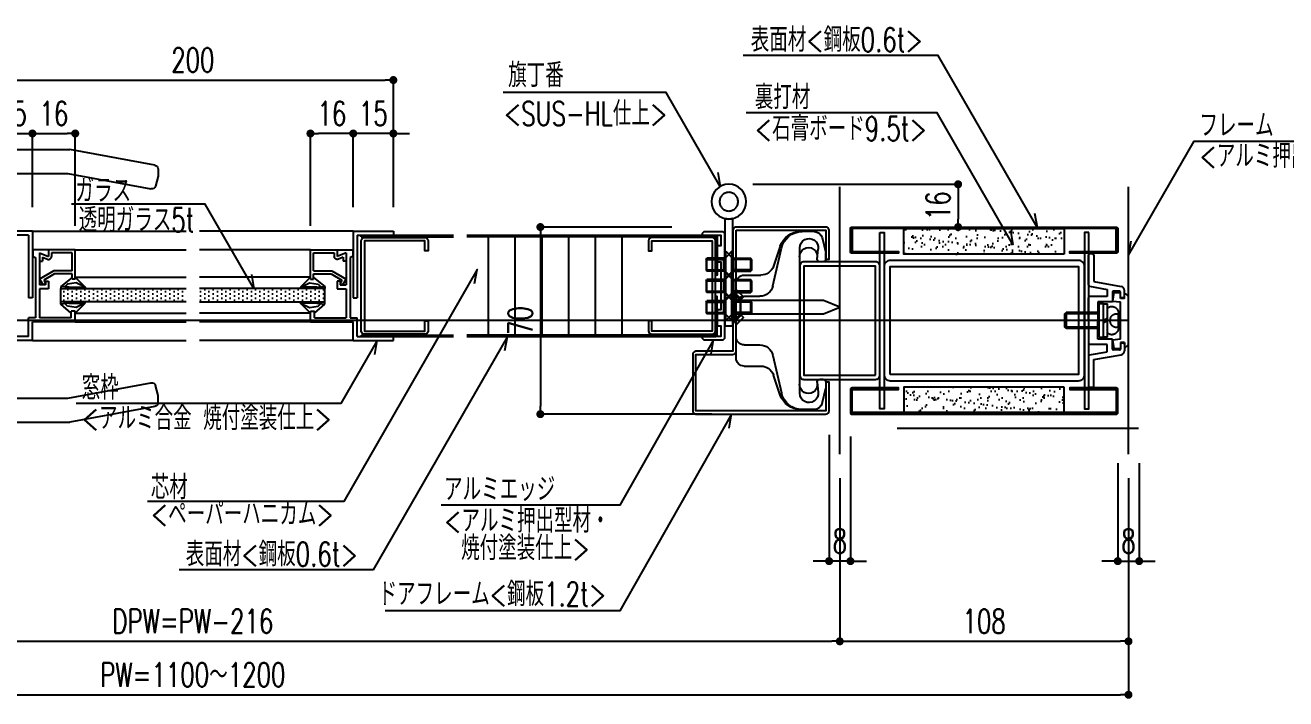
# Model space of a CAD drawing. Extents: x 21 to 47673, y 9 to 26406.
# Drawn here: x 2351.6 to 2823.1, y 17808.9 to 18060.9 of the extents above; entities that cross this region are included whole.
import ezdxf

# ---------------------------------------------------------------- set-up
doc = ezdxf.new("R2010")
doc.units = 0
doc.header["$LTSCALE"] = 10
doc.header["$PDMODE"] = 35
doc.header["$PDSIZE"] = 5
doc.linetypes.add('HIDDEN', pattern=[9.525, 6.35, -3.175])
for name, color, linetype in [('_基準', 1, 'Continuous'), ('_文字', 3, 'Continuous'), ('_製品', 4, 'Continuous'), ('_製品寸法', 9, 'Continuous')]:
    doc.layers.add(name, color=color, linetype=linetype)
doc.styles.add('OKAMURA', font='simplex8.shx', dxfattribs={"width": 0.7, "bigfont": 'BIGFONT.shx'})
doc.dimstyles.new('OKAMURA-003', dxfattribs={"dimscale": 3, "dimtxt": 3, "dimasz": 1, "dimexe": 0, "dimexo": 3, "dimgap": 1, "dimtad": 1, "dimdec": 3, "dimdsep": 46, "dimtxsty": 'OKAMURA', "dimblk1": 'DOT', "dimblk2": 'DOT', "dimsah": 1, "dimcen": 0, "dimclrd": 9, "dimclre": 9, "dimclrt": 3, "dimadec": 0, "dimazin": 0, "dimtfac": 1, "dimtdec": 3, "dimtix": 1, "dimtmove": 2, "dimatfit": 3, "dimldrblk": 'NONE', "dimfxl": 0, "dimtolj": 1, "dimarcsym": 0})
pattern_1 = [(37.5, (-4388.2946, -2583.4344), (-0.160003, 4.8941324), [0, -3.8608, 0, -4.318, 0, -4.1275]), (7.5, (-4388.2946, -2583.4344), (4.495233, 7.168251), [0, -2.0828, 0, -3.4798, 0, -1.3335]), (327.5, (-4391.419, -2583.4344), (7.9099237, 0.014372), [0, -1.27, 0, -4.572, 0, -5.969]), (317.5, (-4391.419, -2583.4344), (7.6355645, 2.229293), [0, -0.635, 0, -2.9972, 0, -3.429])]

# ---------------------------------------------------------------- blocks, each defined once
blk = doc.blocks.new('P15BASE_TAYNAM_TV')
at = {"layer": '_基準'}
for p, q in [((64, -55), (64, 55)), ((56, 36.6), (72, 36.6)), ((56, -36.6), (72, -36.6))]:
    blk.add_line(p, q, dxfattribs=at)
at = {"layer": '_製品'}
for p, q in [((48.49, 46.89), (64, 51)), ((64, 51), (152, 51)), ((183.77, 45.13), (152, 51)), ((47, 44.96), (47, 29.6)), ((185, 43.66), (185, 41)), ((97.43, 30.01), (100.57, 40.59)), ((102.48, 42), (151.18, 42)), ((151.18, 42), (182.3, 36.25)), ((185, 41), (184.02, 37.34)), ((48, 28.6), (95.52, 28.6)), ((52, 27.5), (52, 28.5)), ((76, 28.5), (52, 28.5)), ((55, 28.6), (55, 28.5)), ((73, 28.6), (73, 28.5)), ((76, 27.5), (76, 28.5)), ((40, 19), (40, 27)), ((40, 27), (88, 27)), ((76, 27.5), (52, 27.5)), ((52.5, 27.3), (52.5, 27.5)), ((52.5, 27), (52.5, 27.3)), ((75.5, 27.3), (52.5, 27.3)), ((75.5, 27.3), (75.5, 27.5)), ((75.5, 27), (75.5, 27.3)), ((88, 19), (88, 27)), ((40, 19), (88, 19)), ((40, -19), (40, -27)), ((40, -19), (88, -19)), ((88, -19), (88, -27)), ((40, -27), (88, -27)), ((52, -27.5), (52, -28.5)), ((76, -27.5), (52, -27.5)), ((52.5, -27), (52.5, -27.3)), ((75.5, -27.3), (52.5, -27.3)), ((52.5, -27.3), (52.5, -27.5)), ((75.5, -27), (75.5, -27.3)), ((75.5, -27.3), (75.5, -27.5)), ((76, -27.5), (76, -28.5)), ((47, -44.96), (47, -29.6)), ((48, -28.6), (95.52, -28.6)), ((76, -28.5), (52, -28.5)), ((55, -28.6), (55, -28.5)), ((73, -28.6), (73, -28.5)), ((97.43, -30.01), (100.57, -40.59)), ((151.18, -42), (182.3, -36.25)), ((185, -41), (184.02, -37.34)), ((102.48, -42), (151.18, -42)), ((185, -43.66), (185, -41)), ((48.49, -46.89), (64, -51)), ((183.77, -45.13), (152, -51)), ((64, -51), (152, -51))]:
    blk.add_line(p, q, dxfattribs=at)
for centre, radius in [((64, 36.6), 3), ((64, 36.6), 2.55), ((64, -36.6), 3), ((64, -36.6), 2.55)]:
    blk.add_circle(centre, radius, dxfattribs=at)
for centre, radius, start, end in [((49, 44.96), 2, 104.8265, 180), ((183.5, 43.66), 1.5, 0, 79.5352), ((102.48, 40), 2, 90, 162.8973), ((182.57, 37.73), 1.5, 259.5352, 345), ((48, 29.6), 1, 180, 270), ((95.52, 30.6), 2, 270, 342.8973), ((48, -29.6), 1, 90, 180), ((95.52, -30.6), 2, 17.1027, 90), ((182.57, -37.73), 1.5, 15, 100.4648), ((102.48, -40), 2, 197.1027, 270), ((49, -44.96), 2, 180, 255.1735), ((183.5, -43.66), 1.5, 280.4648, 0)]:
    blk.add_arc(centre, radius, start, end, dxfattribs=at)
blk = doc.blocks.new('_DOT')
at = {"color": 0, "linetype": 'ByBlock'}
blk.add_line((-0.5, 0), (-1, 0), dxfattribs=at)
at = {"color": 0, "linetype": 'ByBlock', "const_width": 0.5}
blk.add_lwpolyline([(-0.25, 0, 1), (0.25, 0, 1)], format="xyb", close=True, dxfattribs=at)
blk = doc.blocks.new('*D2237')
at = {"layer": '_製品寸法', "color": 9, "lineweight": -2, "transparency": 16777216}
for p, q in [((-700, -59), (-700, -140)), ((0, -59), (0, -140)), ((-697, -140), (-3, -140))]:
    blk.add_line(p, q, dxfattribs=at)
at = {"layer": 'Defpoints', "color": 0, "transparency": 16777216}
for p in [(-700, -50), (0, -50), (0, -140)]:
    blk.add_point(p, dxfattribs=at)
at = {"layer": '_製品寸法', "color": 9, "lineweight": -2, "transparency": 16777216, "xscale": 3, "yscale": 3, "zscale": 3, "rotation": 180}
blk.add_blockref('_DOT', (-700, -140), dxfattribs=at)
at = {"layer": '_製品寸法', "color": 9, "lineweight": -2, "transparency": 16777216, "xscale": 3, "yscale": 3, "zscale": 3}
blk.add_blockref('_DOT', (0, -140), dxfattribs=at)
at = {"layer": '_製品寸法', "color": 3, "transparency": 16777216, "insert": (-350, -132.5), "char_height": 9, "attachment_point": 5, "style": 'OKAMURA'}
blk.add_mtext('\\A1;PW=1100～1200', dxfattribs=at)
blk = doc.blocks.new('_None')
blk = doc.blocks.new('*D2239')
at = {"layer": '_製品寸法', "color": 9, "lineweight": -2, "transparency": 16777216}
for p, q in [((-592, -59), (-592, -120)), ((-108, -59), (-108, -120)), ((-589, -120), (-111, -120))]:
    blk.add_line(p, q, dxfattribs=at)
at = {"layer": 'Defpoints', "color": 0, "transparency": 16777216}
for p in [(-592, -50), (-108, -50), (-108, -120)]:
    blk.add_point(p, dxfattribs=at)
at = {"layer": '_製品寸法', "color": 9, "lineweight": -2, "transparency": 16777216, "xscale": 3, "yscale": 3, "zscale": 3, "rotation": 180}
blk.add_blockref('_DOT', (-592, -120), dxfattribs=at)
at = {"layer": '_製品寸法', "color": 9, "lineweight": -2, "transparency": 16777216, "xscale": 3, "yscale": 3, "zscale": 3}
blk.add_blockref('_DOT', (-108, -120), dxfattribs=at)
at = {"layer": '_製品寸法', "color": 3, "transparency": 16777216, "insert": (-350, -112.5), "char_height": 9, "attachment_point": 5, "style": 'OKAMURA'}
blk.add_mtext('\\A1;DPW=PW-216', dxfattribs=at)
blk = doc.blocks.new('*D2240')
at = {"layer": '_製品寸法', "color": 9, "lineweight": -2, "transparency": 16777216}
for p, q in [((-108, -59), (-108, -120)), ((0, -59), (0, -120)), ((-105, -120), (-3, -120))]:
    blk.add_line(p, q, dxfattribs=at)
at = {"layer": 'Defpoints', "color": 0, "transparency": 16777216}
for p in [(-108, -50), (0, -50), (0, -120)]:
    blk.add_point(p, dxfattribs=at)
at = {"layer": '_製品寸法', "color": 9, "lineweight": -2, "transparency": 16777216, "xscale": 3, "yscale": 3, "zscale": 3, "rotation": 180}
blk.add_blockref('_DOT', (-108, -120), dxfattribs=at)
at = {"layer": '_製品寸法', "color": 9, "lineweight": -2, "transparency": 16777216, "xscale": 3, "yscale": 3, "zscale": 3}
blk.add_blockref('_DOT', (0, -120), dxfattribs=at)
at = {"layer": '_製品寸法', "color": 3, "transparency": 16777216, "insert": (-54, -112.5), "char_height": 9, "attachment_point": 5, "style": 'OKAMURA'}
blk.add_mtext('\\A1;108', dxfattribs=at)
blk = doc.blocks.new('*D2242')
at = {"layer": '_製品寸法', "color": 9, "lineweight": -2, "transparency": 16777216}
for p, q in [((-112, -42.8), (-112, -90)), ((-104, -43.4), (-104, -90)), ((-115, -90), (-118, -90)), ((-104, -90), (-112, -90)), ((-101, -90), (-98, -90))]:
    blk.add_line(p, q, dxfattribs=at)
at = {"layer": 'Defpoints', "color": 0, "transparency": 16777216}
for p in [(-112, -33.8), (-104, -34.4), (-112, -90)]:
    blk.add_point(p, dxfattribs=at)
at = {"layer": '_製品寸法', "color": 9, "lineweight": -2, "transparency": 16777216, "xscale": 3, "yscale": 3, "zscale": 3}
blk.add_blockref('_DOT', (-112, -90), dxfattribs=at)
at = {"layer": '_製品寸法', "color": 9, "lineweight": -2, "transparency": 16777216, "xscale": 3, "yscale": 3, "zscale": 3, "rotation": 180}
blk.add_blockref('_DOT', (-104, -90), dxfattribs=at)
at = {"layer": '_製品寸法', "color": 3, "transparency": 16777216, "insert": (-108, -82.5), "char_height": 9, "attachment_point": 5, "style": 'OKAMURA'}
blk.add_mtext('\\A1;8', dxfattribs=at)
blk = doc.blocks.new('*D2243')
at = {"layer": '_製品寸法', "color": 9, "lineweight": -2, "transparency": 16777216}
for p, q in [((-140.5, 51), (-63.73, 51)), ((-63.73, 48), (-63.73, 38)), ((-94.4, 35), (-63.73, 35))]:
    blk.add_line(p, q, dxfattribs=at)
at = {"layer": 'Defpoints', "color": 0, "transparency": 16777216}
for p in [(-149.5, 51), (-103.4, 35), (-63.73, 35)]:
    blk.add_point(p, dxfattribs=at)
at = {"layer": '_製品寸法', "color": 9, "lineweight": -2, "transparency": 16777216, "xscale": 3, "yscale": 3, "zscale": 3}
for p, rotation in [((-63.73, 51), 90), ((-63.73, 35), 270)]:
    blk.add_blockref('_DOT', p, dxfattribs=dict(at, rotation=rotation))
at = {"layer": '_製品寸法', "color": 3, "transparency": 16777216, "insert": (-71.23, 43), "char_height": 9, "attachment_point": 5, "rotation": 90, "style": 'OKAMURA'}
blk.add_mtext('\\A1;16', dxfattribs=at)
blk = doc.blocks.new('*D2244')
at = {"layer": '_製品寸法', "color": 9, "lineweight": -2, "transparency": 16777216}
for p, q in [((-170.8, 35), (-220, 35)), ((-220, 32), (-220, -32)), ((-155.8, -35), (-220, -35))]:
    blk.add_line(p, q, dxfattribs=at)
at = {"layer": 'Defpoints', "color": 0, "transparency": 16777216}
for p in [(-161.8, 35), (-220, -35), (-146.8, -35)]:
    blk.add_point(p, dxfattribs=at)
at = {"layer": '_製品寸法', "color": 9, "lineweight": -2, "transparency": 16777216, "xscale": 3, "yscale": 3, "zscale": 3}
for p, rotation in [((-220, 35), 90), ((-220, -35), 270)]:
    blk.add_blockref('_DOT', p, dxfattribs=dict(at, rotation=rotation))
at = {"layer": '_製品寸法', "color": 3, "transparency": 16777216, "insert": (-227.5, 0), "char_height": 9, "attachment_point": 5, "rotation": 90, "style": 'OKAMURA'}
blk.add_mtext('\\A1;70', dxfattribs=at)
blk = doc.blocks.new('AUDIT_I_130227104929-0')
for p, q in [((0, 4), (0, -4)), ((0, 4), (0.3, 4)), ((0.3, 4), (0.3, -4)), ((0.3, 4), (2.3, 2)), ((2.72, 2), (2.72, -1.88)), ((8, 1.62), (2.72, 1.62)), ((2.79, 2), (7.78, 2)), ((8, 1.62), (7.78, 2)), ((7.78, 2), (7.78, -1.88)), ((8, -1.5), (8, 1.62)), ((0.3, -4), (2.3, -1.88)), ((8, -1.5), (2.72, -1.5)), ((2.79, -1.88), (7.78, -1.88)), ((8, -1.5), (7.78, -1.88)), ((0, -4), (0.3, -4))]:
    blk.add_line(p, q)
for centre, radius, start, end in [((2.51, 2.21), 0.3, 225, 315), ((2.76, 2.09), 0.101, 249.8874, 290.1126), ((2.51, -2.09), 0.3, 45, 135), ((2.76, -1.97), 0.101, 69.8874, 110.1126)]:
    blk.add_arc(centre, radius, start, end)
blk = doc.blocks.new('A$C04476BE7')
for p, q in [((-1.5, -15), (-1.5, 0)), ((-1.5, 0), (0, 0)), ((0, -13.5), (0, 0)), ((38, -13.5), (38, 0)), ((39.5, 0), (38, 0)), ((39.5, -15), (39.5, 0)), ((0, -13.5), (7, -13.5)), ((7, -16.2), (7, -13.5)), ((38, -13.5), (14.5, -13.5)), ((14.5, -15), (14.5, -13.5)), ((-1.5, -15), (5.5, -15)), ((5.5, -31), (5.5, -15)), ((29.58, -16.2), (7, -16.2)), ((17.84, -17.7), (7, -17.7)), ((7, -29.5), (7, -17.7)), ((39.5, -15), (14.5, -15)), ((17.84, -21), (17.84, -17.7)), ((31.4, -17.7), (19.34, -17.7)), ((21.5, -17.7), (19.34, -18.97)), ((19.34, -19.91), (19.34, -17.7)), ((24.6, -22.98), (21.5, -17.7)), ((28.21, -17.7), (28.21, -18.8)), ((29.74, -18.8), (28.21, -18.8)), ((29.74, -18.8), (28.99, -20.57)), ((30, -15.2), (29.58, -16.2)), ((32.5, -15.2), (30, -15.2)), ((31.4, -17.7), (30, -21)), ((32.5, -31), (32.5, -15.2)), ((20.71, -21), (17.84, -21)), ((19.9, -19.91), (19.34, -18.97)), ((20.71, -19.91), (19.34, -19.91)), ((21.11, -19.21), (19.9, -19.91)), ((20.71, -19.91), (20.71, -21)), ((23.5, -23.28), (21.11, -19.21)), ((23.5, -29.9), (23.5, -23.28)), ((24.6, -29.9), (24.6, -22.98)), ((32.5, -21), (30, -21)), ((31.4, -22.1), (30, -22.1)), ((31.4, -29.9), (31.4, -22.1)), ((8.83, -29.5), (12.19, -25.59)), ((10.86, -31.4), (11.36, -28.12)), ((11.36, -28.12), (12.35, -27.13)), ((12.5, -28.66), (12.19, -25.59)), ((18.5, -28.66), (18.81, -25.59)), ((19.64, -28.12), (18.65, -27.13)), ((22.17, -29.9), (18.81, -25.59)), ((20.14, -31.4), (19.64, -28.12)), ((5.5, -31), (9.5, -31)), ((7, -29.5), (9.5, -29.5)), ((8.79, -31), (12.5, -34.77)), ((9.5, -31), (9.5, -29.5)), ((12.5, -34.77), (10.86, -31.4)), ((22.21, -31), (18.5, -34.77)), ((18.5, -34.77), (20.14, -31.4)), ((21.5, -29.9), (23.5, -29.9)), ((21.5, -31), (21.5, -29.9)), ((21.5, -31), (32.5, -31)), ((24.6, -29.9), (31.4, -29.9))]:
    blk.add_line(p, q)
blk.add_arc((30, -21), 1.1, 157.0113, 270)
blk = doc.blocks.new('A$C72ED3FC6')
at = {"layer": '_製品'}
for p, q in [((12.8, 12.5), (14.4, 12.5)), ((12.8, 12.5), (12.8, 0)), ((14.4, 12.5), (14.4, 0)), ((16, 12.5), (14.4, 12.5)), ((16, 12.5), (16, 0)), ((0.5, 9.25), (0, 8.75)), ((12.8, 8.75), (0, 8.75)), ((0, 8.75), (0, 3.75)), ((12.8, 9.25), (0.5, 9.25)), ((0.5, 3.25), (0.5, 9.25)), ((14.4, 7.17), (16, 6.25)), ((14.4, 6.25), (16, 5.33)), ((12.8, 3.75), (0, 3.75)), ((0, 3.75), (0.5, 3.25)), ((12.8, 3.25), (0.5, 3.25)), ((14.4, 0), (12.8, 0)), ((14.4, 0), (16, 0))]:
    blk.add_line(p, q, dxfattribs=at)
at = {"layer": '_製品', "linetype": 'HIDDEN', "ltscale": 0.5}
blk.add_line((20, 3.75), (20, 8.75), dxfattribs=at)
for centre, radius, start, end in [((17.54, 9.05), 2.48, 353.0727, 128.2119), ((19.36, 6.46), 2.37, 74.4113, 185.2), ((19.36, 6.04), 2.37, 174.8002, 285.5887), ((17.54, 3.45), 2.48, 231.7881, 6.9274)]:
    blk.add_arc(centre, radius, start, end, dxfattribs=at)
blk = doc.blocks.new('A$C46606B5D')
at = {"layer": '_製品'}
for p, q in [((0, 17.8), (0.5, 21)), ((0.5, 21), (3, 21)), ((3, 18.75), (3, 21)), ((4.5, 18.75), (4.5, 20.5)), ((4.5, 20.5), (5, 20.5)), ((6, 19.5), (5, 20.5)), ((6, 19.5), (6, 1.5)), ((3, 17.5), (0, 17.8)), ((4.5, 18.75), (3, 18.75)), ((3, 17.5), (3, 3.5)), ((0, 3.2), (3, 3.5)), ((0.5, 0), (0, 3.2)), ((0.5, 0), (3, 0)), ((3, 2.25), (3, 0)), ((4.5, 2.25), (3, 2.25)), ((4.5, 2.25), (4.5, 0.5)), ((4.5, 0.5), (5, 0.5)), ((6, 1.5), (5, 0.5))]:
    blk.add_line(p, q, dxfattribs=at)
blk = doc.blocks.new('A$C79397D4C')
at = {"layer": '_製品'}
for p, q in [((23, 99), (23, 79.15)), ((24, 100), (26, 100)), ((27, 76.64), (27, 99)), ((23, 79.15), (2.48, 75.53)), ((26.17, 75.65), (13, 73.33)), ((0, 67.6), (0, 72.58)), ((0.6, 67), (2.4, 67)), ((3, 67.6), (3, 71.4)), ((3.6, 72), (8.4, 72)), ((9, 71.4), (9, 64)), ((13, 73.33), (13, 68)), ((13, 68), (26, 68)), ((27, 50.6), (27, 67)), ((9, 64), (20, 64)), ((20, 64), (20, 50.6)), ((20, 50.6), (20.6, 50)), ((20, 50.6), (20.6, 50)), ((20, 49.4), (20.6, 50)), ((20, 49.4), (20.6, 50)), ((20, 36), (20, 49.4)), ((27, 50.6), (26.4, 50)), ((27, 50.6), (26.4, 50)), ((27, 49.4), (26.4, 50)), ((27, 49.4), (26.4, 50)), ((27, 49.4), (27, 33)), ((0, 32.4), (0, 27.42)), ((0.6, 33), (2.4, 33)), ((3, 32.4), (3, 28.6)), ((9, 36), (20, 36)), ((9, 28.6), (9, 36)), ((13, 26.67), (13, 32)), ((13, 32), (26, 32)), ((23, 20.85), (2.48, 24.47)), ((3.6, 28), (8.4, 28)), ((26.17, 24.35), (13, 26.67)), ((23, 1), (23, 20.85)), ((27, 23.36), (27, 1)), ((24, 0), (26, 0))]:
    blk.add_line(p, q, dxfattribs=at)
for centre, radius, start, end in [((24, 99), 1, 90, 180), ((26, 99), 1, 0, 90), ((3, 72.58), 3, 100, 180), ((26, 76.64), 1, 280, 0), ((0.6, 67.6), 0.6, 180, 270), ((2.4, 67.6), 0.6, 270, 360), ((3.6, 71.4), 0.6, 90, 180), ((8.4, 71.4), 0.6, 0, 90), ((26, 67), 1, 0, 90), ((0.6, 32.4), 0.6, 90, 180), ((2.4, 32.4), 0.6, 0, 90), ((3.6, 28.6), 0.6, 180, 270), ((8.4, 28.6), 0.6, 270, 0), ((26, 33), 1, 270, 0), ((3, 27.42), 3, 180, 260), ((26, 23.36), 1, 0, 80), ((24, 1), 1, 180, 270), ((26, 1), 1, 270, 0)]:
    blk.add_arc(centre, radius, start, end, dxfattribs=at)
blk = doc.blocks.new('P15CEUG枠')
at = {"layer": '_製品', "xscale": -0.5, "yscale": 0.5, "zscale": 0.5}
blk.add_blockref('A$C79397D4C', (-1.5, -25), dxfattribs=at)
at = {"layer": '_製品'}
for name, p in [('A$C46606B5D', (-6, -10.5)), ('A$C72ED3FC6', (-23.8, -6.25))]:
    blk.add_blockref(name, p, dxfattribs=at)
blk = doc.blocks.new('P15SE_TV2')
at = {"layer": '_製品'}
h = blk.add_hatch(dxfattribs=at)
h.set_pattern_fill('AR-SAND', color=256, scale=0.1, style=0)
h.set_pattern_definition(pattern_1)
h.paths.add_polyline_path([(676, 24.9), (616, 24.9), (616, 34.4), (676, 34.4)])
h = blk.add_hatch(dxfattribs=at)
h.set_pattern_fill('DOTS', color=256, angle=90, style=0)
h.set_pattern_definition([(90, (-1440.852, -38.369), (1.5875, 0.79375), [0, -1.5875])])
edge = h.paths.add_edge_path()
edge.add_line((347.5, -7), (300.59, -7))
edge.add_line((300.59, -7), (300.59, -12))
edge.add_line((300.59, -12), (347.5, -12))
h = blk.add_hatch(dxfattribs=at)
h.set_pattern_fill('DOTS', color=256, angle=90, style=0)
h.set_pattern_definition([(90, (2274.2683, -38.369), (-1.5875, 0.79375), [0, -1.5875])])
edge = h.paths.add_edge_path()
edge.add_line((352.5, -7), (399.41, -7))
edge.add_line((399.41, -7), (399.41, -12))
edge.add_line((399.41, -12), (352.5, -12))
h = blk.add_hatch(dxfattribs=at)
h.set_pattern_fill('AR-SAND', color=256, scale=0.1, style=0)
h.set_pattern_definition(pattern_1)
h.paths.add_polyline_path([(676, -24.9), (616, -24.9), (616, -34.4), (676, -34.4)])
for p, q in [((582.46, 33.3), (577.34, 33.3)), ((585.37, 31.03), (586.8, 25.3)), ((567.01, 13.01), (570.19, 27.07)), ((569.76, 27.86), (567.25, 20.4)), ((577, 27.2), (577, 23.94)), ((577, 27.2), (577, -27.2)), ((577, 23.94), (577, -27.2)), ((583.51, 23.13), (583.97, 26.76)), ((586.8, 23), (586.8, 25.3)), ((585.8, 22), (584.5, 22)), ((556.2, 17), (562.51, 17)), ((553.2, 14), (553.2, -14)), ((290, 7.5), (347.5, 7.5)), ((410, 7.5), (352.5, 7.5)), ((413, 6), (447.5, 6)), ((413, 5.4), (413, 6)), ((413, 5.4), (447.5, 5.4)), ((460.5, -31.4), (460.5, 5.4)), ((470.5, -31.4), (470.5, 5.4)), ((480.5, -31.4), (480.5, 5.4)), ((490.5, -31.4), (490.5, 5.4)), ((500.5, -31.4), (500.5, 5.4)), ((510.5, -31.4), (510.5, 5.4)), ((556.2, 9.11), (562.13, 9.11)), ((306, 0.5), (347.5, 0.5)), ((394, 0.5), (352.5, 0.5)), ((306, -2.79), (347.5, -2.79)), ((394, -2.79), (352.5, -2.79)), ((300.59, -6.19), (300.59, -7)), ((303.66, -6.5), (309.77, -6.5)), ((309.77, -6.5), (309.77, -7)), ((396.34, -6.5), (390.23, -6.5)), ((390.23, -6.5), (390.23, -7)), ((399.41, -6.19), (399.41, -7)), ((556.2, -9.11), (562.13, -9.11)), ((300.59, -12.81), (300.59, -12)), ((303.66, -12.5), (309.77, -12.5)), ((309.77, -12.5), (309.77, -12)), ((390.23, -12.5), (390.23, -12)), ((396.34, -12.5), (390.23, -12.5)), ((399.41, -12.81), (399.41, -12)), ((567.01, -13.01), (570.19, -27.07)), ((306, -16.21), (347.5, -16.21)), ((394, -16.21), (352.5, -16.21)), ((556.2, -17), (562.51, -17)), ((569.76, -27.86), (567.25, -20.4)), ((583.51, -23.13), (583.97, -26.76)), ((585.8, -22), (584.5, -22)), ((586.8, -23), (586.8, -25.3)), ((306, -26.5), (347.5, -26.5)), ((394, -26.5), (352.5, -26.5)), ((585.37, -31.03), (586.8, -25.3)), ((413, -31.4), (447.5, -31.4)), ((413, -31.4), (413, -32)), ((413, -32), (447.5, -32)), ((290, -33.5), (347.5, -33.5)), ((410, -33.5), (352.5, -33.5)), ((582.46, -33.3), (577.34, -33.3))]:
    blk.add_line(p, q, dxfattribs=at)
for points in [[(553.2, 11.5), (553.2, 1.6), (555.95, -1.15), (555.1, -2), (552.35, 0.75, -0.198912), (552, 1.6), (552, 11.5), (538.2, 11.5, -0.414214), (537, 12.7), (537, 33.8, -0.414214), (538.2, 35), (586.8, 35, -0.414214), (588, 33.8), (588, 23), (586.8, 23), (586.8, 33.8), (538.2, 33.8), (538.2, 12.7), (552, 12.7, -0.414214)], [(596.6, 35), (695.4, 35, -0.414214), (696, 34.4), (696, 25.8, -0.414214), (695.4, 25.2), (678, 25.2), (678, 25.8), (695.4, 25.8), (695.4, 34.4), (596.6, 34.4), (596.6, 25.8), (614, 25.8), (614, 25.2), (596.6, 25.2, -0.414214), (596, 25.8), (596, 34.4, -0.414214)], [(607, 20.4), (607, -20.4, -0.414214), (605.4, -22), (578.6, -22, -0.414214), (577, -20.4), (577, 20.4, -0.414214), (578.6, 22), (605.4, 22, -0.414214)], [(610.9, 22.5), (681.3, 22.5, -0.414214), (683.6, 20.2), (683.6, -20.2, -0.414214), (681.3, -22.5), (610.9, -22.5, -0.414214), (608.6, -20.2), (608.6, 20.2, -0.414214)], [(436.8, 5.1), (414.2, 5.1, 0.414214), (413, 3.9), (413, -29.9, 0.414214), (414.2, -31.1), (436.8, -31.1, 0.414214), (438, -29.9), (438, -26.1), (436.8, -26.1), (436.8, -29.9), (414.2, -29.9), (414.2, 3.9), (436.8, 3.9), (436.8, 0.1), (438, 0.1), (438, 3.9, 0.414214)], [(521.7, 5.1), (544.3, 5.1, -0.414214), (545.5, 3.9), (545.5, -29.9, -0.414214), (544.3, -31.1), (521.7, -31.1, -0.414214), (520.5, -29.9), (520.5, -26.1), (521.7, -26.1), (521.7, -29.9), (544.3, -29.9), (544.3, 3.9), (521.7, 3.9), (521.7, 0.1), (520.5, 0.1), (520.5, 3.9, -0.414214)], [(549, 2), (552, 2), (552, -38.18, 0.116963), (549, -38.18)], [(553.2, -33.8), (586.8, -33.8), (586.8, -23), (588, -23), (588, -33.8, -0.414214), (586.8, -35), (553.2, -35, -0.414214), (552, -33.8), (552, -11.6, -0.198912), (552.35, -10.75), (555.1, -8), (555.95, -8.85), (553.2, -11.6)], [(596.6, -35), (695.4, -35, 0.414214), (696, -34.4), (696, -25.8, 0.414214), (695.4, -25.2), (678, -25.2), (678, -25.8), (695.4, -25.8), (695.4, -34.4), (596.6, -34.4), (596.6, -25.8), (614, -25.8), (614, -25.2), (596.6, -25.2, 0.414214), (596, -25.8), (596, -34.4, 0.414214)]]:
    blk.add_lwpolyline(points, format="xyb", close=True, dxfattribs=at)
for points in [[(676, 24.9), (616, 24.9), (616, 34.4), (676, 34.4)], [(607, -33), (608.6, -33), (608.6, 33), (607, 33)], [(685.2, -33), (683.6, -33), (683.6, 33), (685.2, 33)], [(605.4, 20.4), (605.4, -20.4), (578.6, -20.4), (578.6, 20.4)], [(610.9, 20.2), (610.9, -20.2), (681.3, -20.2), (681.3, 20.2)], [(546.1, 2), (547.5, 2), (547.5, 6), (540.5, 6), (540.5, 6.6), (541.1, 7.2), (548.4, 7.2), (549, 6.6), (549, -32.6), (548.4, -33.2), (541.1, -33.2), (540.5, -32.6), (540.5, -32), (547.5, -32), (547.5, -28), (546.1, -28), (546.1, -22), (547.5, -22), (547.5, -4), (546.1, -4)], [(552.37, 0), (552.37, -10), (552, -10), (552, 0)], [(577, -2.5), (585.96, -2.5), (592, -5), (585.96, -7.5), (577, -7.5)], [(676, -24.9), (616, -24.9), (616, -34.4), (676, -34.4)]]:
    blk.add_lwpolyline(points, close=True, dxfattribs=at)
for points in [[(452.5, 6), (545.51, 6, -0.408367), (546.1, 5.41), (546.1, -9), (545.5, -9), (545.5, 5.4), (452.5, 5.4)], [(452.5, -32), (545.51, -32, 0.408733), (546.1, -31.41), (546.1, -17), (545.5, -17), (545.5, -31.4), (452.5, -31.4)]]:
    blk.add_lwpolyline(points, format="xyb", dxfattribs=at)
at = {"layer": '_製品', "linetype": 'HIDDEN'}
for points in [[(552.37, -10), (552.37, 0), (554.87, -2.5), (554.87, -7.5)], [(554.87, -2.5), (577, -2.5), (577, -7.5), (554.87, -7.5)]]:
    blk.add_lwpolyline(points, close=True, dxfattribs=at)
at = {"layer": '_製品', "elevation": 644.37}
blk.add_lwpolyline([(347.5, -7), (300.59, -7), (300.59, -12), (347.5, -12)], dxfattribs=at)
at = {"layer": '_製品'}
blk.add_lwpolyline([(352.5, -7), (399.41, -7), (399.41, -12), (352.5, -12)], dxfattribs=at)
blk.add_circle((550.5, -44.5), 6.5, dxfattribs=at)
at = {"layer": '_製品', "linetype": 'HIDDEN'}
blk.add_circle((550.5, -44.5), 3.5, dxfattribs=at)
at = {"layer": '_製品'}
for centre, radius, start, end in [((577.34, 25.3), 8, 90, 161.3544), ((577.99, 25.3), 8, 90, 167.2467), ((582.46, 30.3), 3, 14.0362, 90), ((580.5, 27.2), 3.5, 352.7196, 180), ((580.29, 24.01), 3.3, 353.371, 183.5845), ((562.51, 22), 5, 270, 341.3544), ((584.5, 23), 1, 172.7196, 270), ((585.8, 23), 1, 270, 0), ((556.2, 14), 3, 90, 180), ((562.13, 14.11), 5, 270, 347.2467), ((556.2, 6.11), 3, 90, 180), ((556.2, -6.11), 3, 180, 270), ((562.13, -14.11), 5, 12.7533, 90), ((556.2, -14), 3, 180, 270), ((562.51, -22), 5, 18.6456, 90), ((584.5, -23), 1, 90, 187.2804), ((585.8, -23), 1, 0, 90), ((577.34, -25.3), 8, 198.6456, 270), ((577.99, -25.3), 8, 192.7533, 270), ((580.29, -24.01), 3.3, 176.4155, 6.629), ((580.5, -27.2), 3.5, 180, 7.2804), ((582.46, -30.3), 3, 270, 345.9638)]:
    blk.add_arc(centre, radius, start, end, dxfattribs=at)
blk.add_blockref('P15CEUG枠', (700, 0), dxfattribs=at)
at = {"layer": '_製品', "xscale": -1, "rotation": 90}
blk.add_blockref('A$C04476BE7', (275, 6), dxfattribs=at)
at = {"layer": '_製品', "rotation": 270}
blk.add_blockref('A$C04476BE7', (425, 6), dxfattribs=at)
at = {"layer": '_製品', "yscale": 1.25, "zscale": 1.25}
for p, xscale in [((552, -5), -1.25), ((549, -5), 1.25), ((552, -13), -1.25), ((549, -13), 1.25), ((552, -21), -1.25), ((549, -21), 1.25)]:
    blk.add_blockref('AUDIT_I_130227104929-0', p, dxfattribs=dict(at, xscale=xscale))
blk = doc.blocks.new('*D2251')
at = {"layer": '_製品寸法', "color": 9, "lineweight": -2, "transparency": 16777216}
for p, q in [((-4, -53.4), (-4, -90)), ((4, -53.4), (4, -90)), ((-7, -90), (-10, -90)), ((-4, -90), (4, -90)), ((7, -90), (10, -90))]:
    blk.add_line(p, q, dxfattribs=at)
at = {"layer": 'Defpoints', "color": 0, "transparency": 16777216}
for p in [(-4, -44.4), (4, -44.4), (4, -90)]:
    blk.add_point(p, dxfattribs=at)
at = {"layer": '_製品寸法', "color": 9, "lineweight": -2, "transparency": 16777216, "xscale": 3, "yscale": 3, "zscale": 3}
blk.add_blockref('_DOT', (-4, -90), dxfattribs=at)
at = {"layer": '_製品寸法', "color": 9, "lineweight": -2, "transparency": 16777216, "xscale": 3, "yscale": 3, "zscale": 3, "rotation": 180}
blk.add_blockref('_DOT', (4, -90), dxfattribs=at)
at = {"layer": '_製品寸法', "color": 3, "transparency": 16777216, "insert": (0, -82.5), "char_height": 9, "attachment_point": 5, "style": 'OKAMURA'}
blk.add_mtext('\\A1;8', dxfattribs=at)
blk = doc.blocks.new('*D2252')
at = {"layer": '_製品寸法', "color": 9, "lineweight": -2, "transparency": 16777216}
for p, q in [((-425, 42.5), (-425, 90)), ((-422, 90), (-278, 90)), ((-275, 42.5), (-275, 90))]:
    blk.add_line(p, q, dxfattribs=at)
at = {"layer": 'Defpoints', "color": 0, "transparency": 16777216}
for p in [(-275, 90), (-425, 33.5), (-275, 33.5)]:
    blk.add_point(p, dxfattribs=at)
at = {"layer": '_製品寸法', "color": 9, "lineweight": -2, "transparency": 16777216, "xscale": 3, "yscale": 3, "zscale": 3, "rotation": 180}
blk.add_blockref('_DOT', (-425, 90), dxfattribs=at)
at = {"layer": '_製品寸法', "color": 9, "lineweight": -2, "transparency": 16777216, "xscale": 3, "yscale": 3, "zscale": 3}
blk.add_blockref('_DOT', (-275, 90), dxfattribs=at)
at = {"layer": '_製品寸法', "color": 3, "transparency": 16777216, "insert": (-350, 97.5), "char_height": 9, "attachment_point": 5, "style": 'OKAMURA'}
blk.add_mtext('\\A1;200', dxfattribs=at)
blk = doc.blocks.new('*D2253')
at = {"layer": '_製品寸法', "color": 9, "lineweight": -2, "transparency": 16777216}
for p, q in [((-428, 70), (-431, 70)), ((-425, 42.5), (-425, 70)), ((-425, 70), (-410, 70)), ((-410, 42.5), (-410, 70)), ((-407, 70), (-404, 70))]:
    blk.add_line(p, q, dxfattribs=at)
at = {"layer": 'Defpoints', "color": 0, "transparency": 16777216}
for p in [(-410, 70), (-425, 33.5), (-410, 33.5)]:
    blk.add_point(p, dxfattribs=at)
at = {"layer": '_製品寸法', "color": 9, "lineweight": -2, "transparency": 16777216, "xscale": 3, "yscale": 3, "zscale": 3}
blk.add_blockref('_DOT', (-425, 70), dxfattribs=at)
at = {"layer": '_製品寸法', "color": 9, "lineweight": -2, "transparency": 16777216, "xscale": 3, "yscale": 3, "zscale": 3, "rotation": 180}
blk.add_blockref('_DOT', (-410, 70), dxfattribs=at)
at = {"layer": '_製品寸法', "color": 3, "transparency": 16777216, "insert": (-417.5, 77.5), "char_height": 9, "attachment_point": 5, "style": 'OKAMURA'}
blk.add_mtext('\\A1;15', dxfattribs=at)
blk = doc.blocks.new('*D2254')
at = {"layer": '_製品寸法', "color": 9, "lineweight": -2, "transparency": 16777216}
for p, q in [((-410, 42.5), (-410, 70)), ((-407, 70), (-397, 70)), ((-394, 35.5), (-394, 70))]:
    blk.add_line(p, q, dxfattribs=at)
at = {"layer": 'Defpoints', "color": 0, "transparency": 16777216}
for p in [(-394, 70), (-410, 33.5), (-394, 26.5)]:
    blk.add_point(p, dxfattribs=at)
at = {"layer": '_製品寸法', "color": 9, "lineweight": -2, "transparency": 16777216, "xscale": 3, "yscale": 3, "zscale": 3, "rotation": 180}
blk.add_blockref('_DOT', (-410, 70), dxfattribs=at)
at = {"layer": '_製品寸法', "color": 9, "lineweight": -2, "transparency": 16777216, "xscale": 3, "yscale": 3, "zscale": 3}
blk.add_blockref('_DOT', (-394, 70), dxfattribs=at)
at = {"layer": '_製品寸法', "color": 3, "transparency": 16777216, "insert": (-402, 77.5), "char_height": 9, "attachment_point": 5, "style": 'OKAMURA'}
blk.add_mtext('\\A1;16', dxfattribs=at)
blk = doc.blocks.new('*D2255')
at = {"layer": '_製品寸法', "color": 9, "lineweight": -2, "transparency": 16777216}
for p, q in [((-293, 70), (-296, 70)), ((-290, 42.5), (-290, 70)), ((-275, 70), (-290, 70)), ((-275, 42.5), (-275, 70)), ((-272, 70), (-269, 70))]:
    blk.add_line(p, q, dxfattribs=at)
at = {"layer": 'Defpoints', "color": 0, "transparency": 16777216}
for p in [(-290, 70), (-290, 33.5), (-275, 33.5)]:
    blk.add_point(p, dxfattribs=at)
at = {"layer": '_製品寸法', "color": 9, "lineweight": -2, "transparency": 16777216, "xscale": 3, "yscale": 3, "zscale": 3}
blk.add_blockref('_DOT', (-290, 70), dxfattribs=at)
at = {"layer": '_製品寸法', "color": 9, "lineweight": -2, "transparency": 16777216, "xscale": 3, "yscale": 3, "zscale": 3, "rotation": 180}
blk.add_blockref('_DOT', (-275, 70), dxfattribs=at)
at = {"layer": '_製品寸法', "color": 3, "transparency": 16777216, "insert": (-282.5, 77.5), "char_height": 9, "attachment_point": 5, "style": 'OKAMURA'}
blk.add_mtext('\\A1;15', dxfattribs=at)
blk = doc.blocks.new('*D2256')
at = {"layer": '_製品寸法', "color": 9, "lineweight": -2, "transparency": 16777216}
for p, q in [((-306, 35.5), (-306, 70)), ((-293, 70), (-303, 70)), ((-290, 42.5), (-290, 70))]:
    blk.add_line(p, q, dxfattribs=at)
at = {"layer": 'Defpoints', "color": 0, "transparency": 16777216}
for p in [(-306, 70), (-290, 33.5), (-306, 26.5)]:
    blk.add_point(p, dxfattribs=at)
at = {"layer": '_製品寸法', "color": 9, "lineweight": -2, "transparency": 16777216, "xscale": 3, "yscale": 3, "zscale": 3, "rotation": 180}
blk.add_blockref('_DOT', (-306, 70), dxfattribs=at)
at = {"layer": '_製品寸法', "color": 9, "lineweight": -2, "transparency": 16777216, "xscale": 3, "yscale": 3, "zscale": 3}
blk.add_blockref('_DOT', (-290, 70), dxfattribs=at)
at = {"layer": '_製品寸法', "color": 3, "transparency": 16777216, "insert": (-298, 77.5), "char_height": 9, "attachment_point": 5, "style": 'OKAMURA'}
blk.add_mtext('\\A1;16', dxfattribs=at)
blk = doc.blocks.new('*U2236')
blk.add_line((3.797, -40.3481), (-86.5348, -40.3481))
at = {"layer": '_基準'}
for p, q in [((-108, -50), (-108, 50)), ((0, -50), (0, 50)), ((0, 0), (-700, 0))]:
    blk.add_line(p, q, dxfattribs=at)
at = {"layer": '_文字', "color": 9}
for points in [[(-35.1227, 40.2401), (-34.1988, 35), (-71.1957, 99.1656), (-144.1297, 99.1656)], [(-153.6614, 55.3769), (-152.7374, 50.1368), (-172.9459, 85.3203), (-233.8663, 85.3203)], [(-44.1645, 33.7604), (-43.2405, 28.5204), (-71.5077, 77.7177), (-143.0193, 77.7177)], [(0.924, 29.74), (0, 24.5), (24.5181, 67.1318), (145.5348, 67.1318)], [(-328.1, 17.2404), (-327.176, 12), (-345.3653, 43.5047), (-395.3465, 43.5047)], [(-244.5867, 13.8271), (-243.6627, 19.0672), (-293.5452, -67.668), (-367.0219, -67.668)], [(-281.9544, -12.7403), (-281.0304, -7.5), (-294.6521, -31.0429), (-393.6172, -31.0429)], [(-233.2516, -11.2401), (-232.3276, -6), (-282.542, -93.3123), (-355.1575, -93.3123)], [(-156.0862, -12.4553), (-155.25, -7.2005), (-190.3067, -68.9952), (-257.1571, -68.9952)], [(-149.3132, -40.2548), (-148.4769, -35), (-190.2244, -108.5886), (-278.032, -108.5886)]]:
    blk.add_lwpolyline(points, dxfattribs=at)
at = {"layer": '_製品', "xscale": -1, "rotation": 180}
for name, p in [('P15BASE_TAYNAM_TV', (-548, 13)), ('P15SE_TV2', (-700, 0))]:
    blk.add_blockref(name, p, dxfattribs=at)
at = {"layer": '_文字', "style": 'OKAMURA', "width": 0.7}
for s, p in [('表面材<鋼板0.6t>', (-141.3089, 100.5807)), ('旗丁番', (-232.0561, 87.3257)), ('裏打材 ', (-139.7808, 79.1051)), ('<SUS-HL仕上> ', (-233.639, 72.9583)), ('<石膏ボード9.5t> ', (-139.7808, 67.3149)), ('フレーム', (26.5566, 68.5645)), ('<アルミ押出型材・焼付塗装仕上> ', (26.5566, 57.1421)), ('ガラス ', (-393.8943, 44.1034)), ('透明ガラス5t', (-392.6962, 33.1501)), ('窓枠 ', (-391.5817, -29.5692)), ('<アルミ合金 焼付塗装仕上>', (-391.5817, -40.9533)), ('芯材', (-365.7218, -66.8557)), ('アルミエッジ', (-256.03, -67.5801)), ('<ペーパーハニカム>', (-365.7218, -76.8325)), ('<アルミ押出型材・', (-256.0037, -79.3388)), ('焼付塗装仕上> ', (-249.6426, -89.5834)), ('表面材<鋼板0.6t>', (-352.6552, -91.8971)), ('ドアフレーム<鋼板1.2t>', (-280.5361, -106.8082))]:
    blk.add_text(s, height=9, dxfattribs=at).set_placement(p)
at = {"layer": '_製品寸法'}
for base, p1, p2, text, picture, middle in [((-275, 90), (-425, 33.4999), (-275, 33.4999), '200', '*D2252', (-350, 97.5)), ((0, -140), (-700, -50), (0, -50), 'PW=1100～1200', '*D2237', (-350, -132.5)), ((-108, -120), (-592, -50), (-108, -50), 'DPW=PW-216', '*D2239', (-350, -112.5))]:
    dim = blk.add_linear_dim(base=base, p1=p1, p2=p2, text=text, dimstyle='OKAMURA-003', dxfattribs=at)
    dim.commit()
    dim.dimension.update_dxf_attribs({"geometry": picture, "text_midpoint": middle})
for base, p1, p2, picture, middle in [((-410, 70), (-425, 33.4999), (-410, 33.4999), '*D2253', (-417.5, 77.5)), ((-394, 70), (-410, 33.4999), (-394, 26.4999), '*D2254', (-402, 77.5)), ((4, -90), (-4, -44.4), (4, -44.4), '*D2251', (0, -82.5)), ((0, -120), (-108, -50), (0, -50), '*D2240', (-54, -112.5))]:
    dim = blk.add_linear_dim(base=base, p1=p1, p2=p2, dimstyle='OKAMURA-003', dxfattribs=at)
    dim.commit()
    dim.dimension.update_dxf_attribs({"geometry": picture, "text_midpoint": middle})
for base, p1, p2, angle, picture, middle in [((-306, 70), (-290, 33.4999), (-306, 26.4999), 180, '*D2256', (-298, 77.5)), ((-290, 70), (-275, 33.4999), (-290, 33.4999), 180, '*D2255', (-282.5, 77.5)), ((-63.7285, 35), (-149.5, 51), (-103.4, 35), 270, '*D2243', (-71.2285, 43)), ((-220, -35), (-161.8, 35), (-146.8, -35), 90, '*D2244', (-227.5, 0)), ((-112, -90), (-104, -34.4), (-112, -33.8), 180, '*D2242', (-108, -82.5))]:
    dim = blk.add_linear_dim(base=base, p1=p1, p2=p2, angle=angle, dimstyle='OKAMURA-003', dxfattribs=at)
    dim.commit()
    dim.dimension.update_dxf_attribs({"geometry": picture, "text_midpoint": middle})

msp = doc.modelspace()

# ---------------------------------------------------------------- block references
msp.add_blockref('*U2236', (2764.2825, 17950.4205))

doc.saveas('drawing.dxf')
